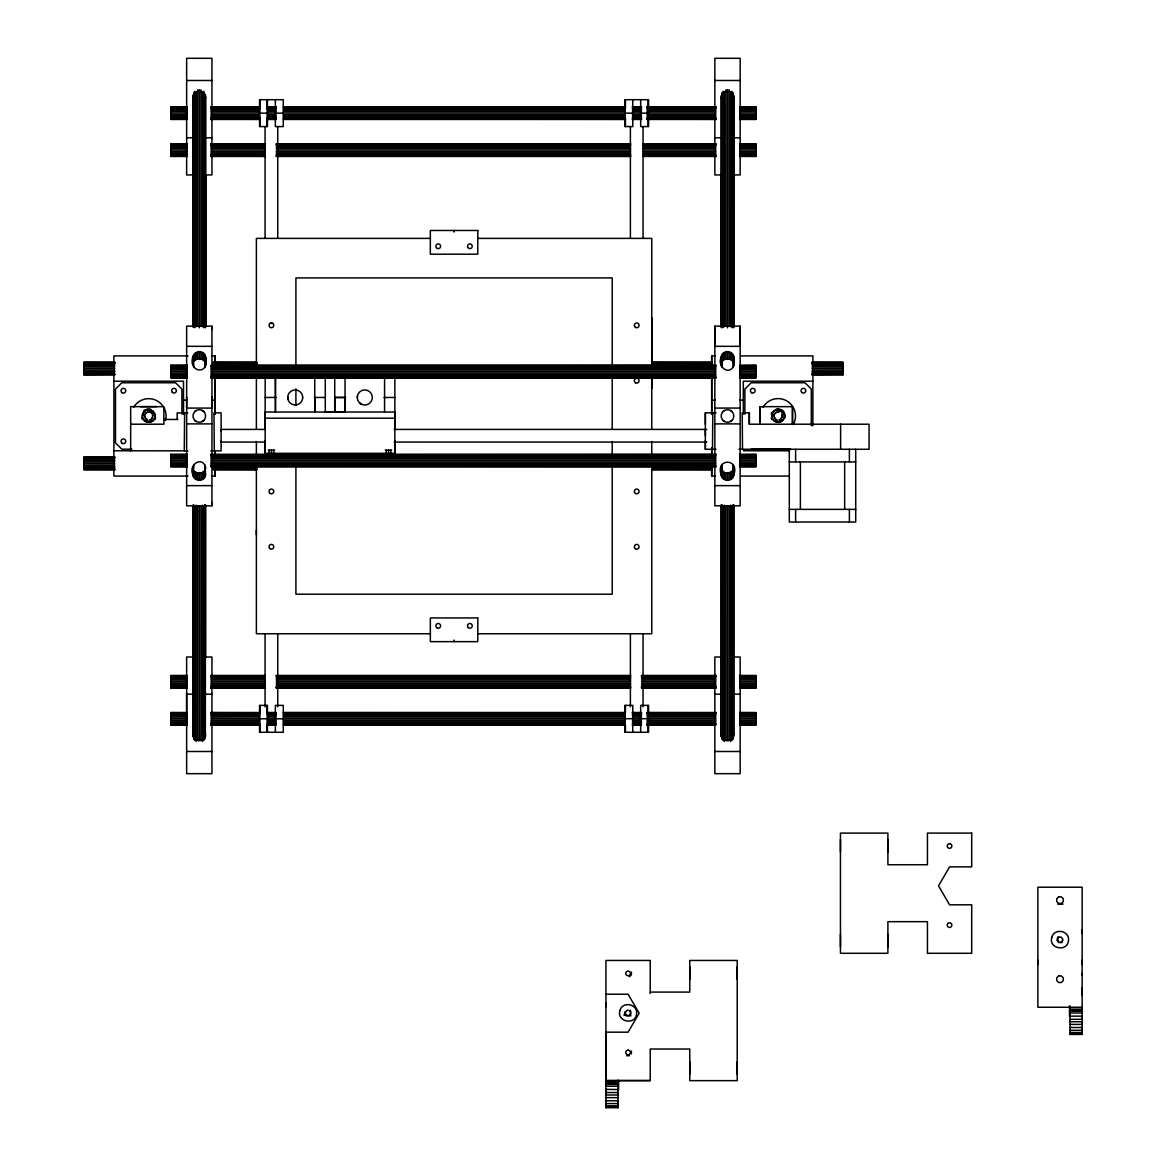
<?xml version="1.0" encoding="UTF-8"?>
<svg xmlns="http://www.w3.org/2000/svg" width="1166" height="1166" viewBox="0 0 1166 1166"><rect width="100%" height="100%" fill="white"/><g stroke="black" fill="none" stroke-linecap="round" stroke-linejoin="round"><path stroke-width="1.5" d="M130.665 450.848L130.665 406.642L163.867 406.657L163.867 424.205L130.665 424.205M177.145 419.469L177.159 412.866L187.843 412.866M184.272 450.848L184.607 412.866M186.647 724.305L186.647 717.192M186.647 713.111L186.647 657.012L193.877 657.012M186.647 466.75L186.647 465.904M186.647 460.424L186.647 454.099M186.647 687.94L186.647 687.313M186.647 675.726L186.647 680.186M192.9 736.504L192.929 505.665M192.929 474.766C187.872 464.636 202.636 455.323 205.58 467.493C205.551 474.941 192.958 474.941 192.929 467.493M193.119 736.169L192.973 505.024M193.148 476.253L193.148 468.98M192.973 326.946L192.973 174.302M193.76 739.375L193.775 504.893M193.775 477.623L193.775 470.364M193.775 468.266L193.775 464.622M194.766 740.556L194.78 506.088M194.78 478.818L194.78 471.545M196.063 741.474L196.092 505.17M196.092 479.722L196.092 472.463M197.593 740.221L197.622 505.752M197.622 480.305L197.622 473.032M199.24 740.425L199.255 505.942M199.255 480.494L199.255 473.221M200.873 740.221L200.887 505.752M200.887 480.305L200.887 473.032M202.388 741.474L202.418 505.17M202.418 479.722L202.418 472.463M203.7 740.556L203.729 506.088M203.729 478.818L203.729 471.545M204.706 739.375L204.735 504.616M204.735 477.623L204.735 464.622M204.779 326.946L204.779 174.302M205.347 736.169L205.405 505.024M205.362 476.238L205.362 466.006M205.405 326.946L205.405 174.302M205.624 657.668L205.624 505.024M205.624 326.946L205.624 174.302M211.95 329.555L211.95 326.145L186.647 326.145L186.647 408.085L211.95 408.085L211.95 326.145M211.95 118.611L211.95 119.457M211.95 466.75L211.95 465.904M211.95 457.334L211.95 454.317M214.311 450.863L213.99 412.866L221.117 412.866L221.103 450.863L210.769 450.863M211.483 476.078L215.098 476.078L215.098 468.79M215.098 454.23L215.098 450.586M215.098 414.163L215.098 377.74M215.098 363.165L215.098 355.892L211.483 355.892M256.374 534.903L256.374 530.166M265.076 706.829L265.076 634.115M265.076 237.835L265.076 126.963M394.851 440.646L394.851 453.312L265.178 453.312L265.178 440.646M265.178 429.03L265.178 412.021L394.851 412.021L394.851 453.312M269.2 453.312L269.2 450.149M271.503 453.312L271.503 450.149M273.791 453.312L273.791 450.149M277.727 706.829L277.727 634.115M277.727 237.835L277.741 126.963M314.762 397.446L314.762 412.006L314.762 377.653M386.223 453.312L386.223 450.149M388.526 453.312L388.526 450.149M390.829 453.312L390.829 450.149M394.851 429.03L394.851 377.682M605.956 1105.776L618.024 1105.776L618.024 1107.7L605.956 1107.7L605.956 1104.843M605.956 1092.046L605.956 1090.385M605.956 1081.538L605.956 1084.38L618.024 1084.38L618.024 1082.471M605.956 1006.768L605.956 1002.979M618.024 1103.983L618.024 1103.051M618.024 1093.839L618.024 1092.921M643.049 706.829L643.049 634.115M643.049 237.835L643.049 126.963M651.736 388.628L651.736 376.327M651.736 365.614L651.75 317.458M689.776 1074.323L689.776 1061.672M689.776 979.425L689.776 966.774M705.357 441.856L705.357 441.229M705.357 429.423L705.357 435.749M716.011 449.274L705.357 449.274L705.357 412.851L716.041 412.851M715.312 476.078L711.697 476.078L711.697 468.79M711.697 454.23L711.697 448.764M711.697 414.163L711.697 377.74M711.712 363.165L711.712 355.892L715.312 355.892M721.156 736.504L721.171 505.024M721.186 474.766C715.239 458.049 739.769 458.049 733.837 474.766M721.171 326.946L721.171 174.302M721.375 736.169L721.39 505.024M721.39 476.238L721.39 466.006M721.39 326.946L721.39 174.302M722.002 739.375L722.031 504.616M722.031 477.623L722.031 464.622M722.016 326.946L722.031 174.302M723.007 740.556L723.037 506.073M723.037 478.818L723.037 471.545L721.186 467.493M724.319 741.474L724.334 505.17M724.348 479.722L724.348 472.463L723.037 471.545M725.85 740.221L725.864 505.752M725.864 480.305L725.864 473.032L724.348 472.463M727.482 740.425L727.497 505.942M727.511 480.494L727.511 473.221L731.986 471.545L733.837 467.493M729.114 740.221L729.144 505.752M729.144 480.305L729.144 473.032M730.645 741.474L730.659 505.17M730.674 479.722L730.674 472.463M731.957 740.556L731.971 506.073M731.986 478.818L731.986 471.545M732.962 739.375L732.977 504.616M732.977 477.623L732.991 464.622M732.977 326.946L732.977 174.302M733.589 736.169L733.618 505.024M733.618 476.238L733.618 466.006M733.618 326.946L733.618 174.302M733.808 734.682L733.822 505.024M733.822 326.946L733.822 174.302M737.218 1074.323L737.218 1061.672M737.218 979.425L737.218 966.774M740.162 326.13L740.148 505.825L714.845 505.825L714.86 326.13L740.162 326.13L740.162 346.331L714.86 346.331L714.86 326.13M738.982 449.274L869.064 449.274L869.064 424.205L749.315 424.205L749.33 412.851L742.188 412.851L742.523 449.274M760.072 406.657L760.072 424.205L760.086 406.657L792.486 406.657L792.486 424.205L792.486 406.657M840.453 946.967L840.453 934.316M840.453 852.084L840.453 839.433M887.894 946.967L887.894 934.316M887.894 852.084L887.894 839.433M1037.871 964.676L1037.871 960.084M1057.445 940.7L1057.445 939.519M1062.561 940.7L1062.561 939.519M1069.499 1016.271L1069.499 1006.01M1082.15 1031.604L1082.15 1034.446L1070.097 1034.446L1070.097 1032.537L1082.15 1032.537M1070.097 1030.744L1070.097 1029.811M1070.097 1020.6L1070.097 1019.667M1070.097 1007.176L1070.097 1011.141L1082.15 1011.141L1082.15 1007.249L1037.871 1007.249L1037.871 887.209L1082.15 887.209L1082.15 1034.446M1082.15 1018.807L1082.15 1017.131M1082.15 995.487L1082.15 990.138M1082.15 989.584L1082.15 987.908M1082.15 975.111L1082.15 973.45M1082.15 964.676L1082.15 960.084M1082.15 933.514L1082.15 929.725M357.335 397.46L357.423 396.046A7.506 7.506 0 0 1 372.289 396.921L372.173 398.874A7.506 7.506 0 0 1 357.306 398.014L357.423 396.046M712.805 412.851L712.484 449.274M142.383 415.985C142.063 407.852 155.34 407.852 155.034 415.985C155.34 424.103 142.077 424.103 142.369 415.985M205.624 357.204C210.186 376.006 186.924 372.726 193.192 355.732M721.215 364.492C721.273 356.111 735.863 357.714 733.662 365.964C728.721 376.152 716.624 366.124 721.215 357.204M193.192 363.005C194.941 356.738 205.58 357.831 205.624 364.492M773.714 411.409C767.651 416.816 776.818 426.392 782.473 420.547C788.551 415.14 779.369 405.564 773.714 411.409L775.055 410.432A6.326 6.326 0 0 1 784.427 416.116A6.326 6.326 0 0 1 774.822 421.392L773.539 420.358M629.465 976.685L631.389 974.747L631.389 972.036M144.234 411.511L145.546 410.505A6.326 6.326 0 0 1 155.034 415.985A6.326 6.326 0 0 1 145.546 421.465A6.326 6.326 0 0 1 145.546 410.505M194.824 411.511L196.136 410.505A6.326 6.326 0 0 1 205.624 415.985A6.326 6.326 0 0 1 196.136 421.465L194.824 420.46M202.461 421.465L203.773 420.46M723.037 411.511L724.348 410.505A6.326 6.326 0 0 1 733.822 415.985A6.326 6.326 0 0 1 724.334 421.465L723.037 420.46M730.674 421.465L731.986 420.46M151.857 421.465L153.169 420.46M270.221 323.317A2.376 2.376 0 0 1 273.777 325.372A2.376 2.376 0 0 1 270.221 327.413A2.376 2.376 0 0 1 270.221 323.317L272.596 323.317M345.019 397.446L345.034 412.006L334.744 412.021L334.744 397.475L345.034 397.475M186.647 80.483L211.95 80.483M714.86 80.483L740.162 80.483M187.187 106.806L170.834 106.806L170.834 119.457L187.187 119.457M210.813 106.806L259.872 106.806M267.145 106.806L276.225 106.806M283.498 106.806L625.136 106.806M632.395 106.806L641.489 106.806M646.941 106.806L715.997 106.806M739.623 106.806L755.976 106.806L755.976 119.457L739.623 119.457M170.834 106.995L187.187 107.053M210.813 106.995L259.872 107.053M267.145 106.995L276.225 107.053M283.498 106.995L625.136 107.053M632.395 106.995L641.489 107.053M646.941 106.995L715.997 107.053M739.623 106.995L755.976 107.053M170.834 108.569L187.187 108.569M210.813 108.569L259.872 108.569M267.145 108.569L276.225 108.569M283.498 108.569L625.136 108.569M632.395 108.569L641.489 108.569M646.941 108.569L715.997 108.569M739.623 108.569L755.976 108.569M170.834 109.866L187.187 109.866M210.813 109.866L259.872 109.866M267.145 109.866L276.225 109.866M283.498 109.866L625.136 109.866M632.395 109.866L641.489 109.866M646.941 109.866L715.997 109.866M739.623 109.866L755.976 109.866M170.834 111.368L187.187 111.368M210.813 111.368L259.872 111.368M267.145 111.368L276.225 111.368M283.498 111.368L625.136 111.368M632.395 111.368L641.489 111.368M646.941 111.368L715.997 111.368M739.623 111.368L755.976 111.368M170.834 113L187.187 113M210.813 113L259.872 113M267.145 113L276.225 113M283.498 113L625.136 113M632.395 113L641.489 113M646.941 113L715.997 113M739.623 113L755.976 113M259.552 113.131L267.451 113.131M275.365 113.131L283.265 113.131M624.859 113.131L632.774 113.131M640.673 113.131L648.587 113.131M170.834 114.647L187.187 114.647M210.813 114.647L259.872 114.647M267.145 114.647L276.225 114.647M283.498 114.647L625.136 114.647M632.395 114.647L641.489 114.647M646.941 114.647L715.997 114.647M739.623 114.647L755.976 114.647M170.834 116.177L187.187 116.177M210.813 116.177L259.872 116.177M267.145 116.177L276.225 116.177M283.498 116.177L625.136 116.177M632.395 116.177L641.489 116.177M646.941 116.177L715.997 116.177M739.623 116.177L755.976 116.177M170.834 117.518L187.187 117.518M210.813 117.518L259.872 117.518M267.145 117.518L276.225 117.518M283.498 117.518L625.136 117.518M632.395 117.518L641.489 117.518M646.941 117.518L715.997 117.518M739.623 117.518L755.976 117.518M170.834 119.209L187.187 119.282M210.813 119.209L259.872 119.282M267.145 119.209L276.225 119.282M283.498 119.209L625.136 119.282M632.395 119.209L641.489 119.282M646.941 119.209L715.997 119.282M739.623 119.209L755.976 119.282M210.813 119.457L259.872 119.457M267.145 119.457L276.225 119.457M283.498 119.457L625.136 119.457M632.395 119.457L641.489 119.457M646.941 119.457L715.997 119.457M186.647 137.807L193.877 137.807M204.72 137.807L211.95 137.807M714.845 137.807L722.075 137.807M732.918 137.807L740.148 137.807M187.187 143.812L170.834 143.812L170.834 156.463L187.187 156.463M210.813 143.812L265.323 143.812M276.225 143.812L630.587 143.812M643.297 143.812L715.997 143.812M739.608 143.812L755.962 143.812L755.962 156.463L739.608 156.463M170.834 143.986L187.187 143.986M210.813 143.986L265.323 143.986M276.225 143.986L630.587 143.986M643.297 143.986L715.997 143.986M739.608 143.986L755.962 143.986M170.834 144.599L187.187 144.599M210.813 144.599L265.323 144.599M276.225 144.599L630.587 144.599M643.297 144.599L715.997 144.599M739.608 144.599L755.962 144.599M170.834 145.575L187.187 145.575M210.813 145.575L265.323 145.575M276.225 145.575L630.587 145.575M643.297 145.575L715.997 145.575M739.608 145.575L755.962 145.575M170.834 146.858L187.187 146.858M210.813 146.858L265.323 146.858M276.225 146.858L630.587 146.858M643.297 146.858L715.997 146.858M739.608 146.858L755.962 146.858M170.834 148.374L187.187 148.374M210.813 148.374L265.323 148.374M276.225 148.374L630.587 148.374M643.297 148.374L715.997 148.374M739.608 148.374L755.962 148.374M170.834 150.006L187.187 150.006M210.813 150.006L265.323 150.006M276.225 150.006L630.587 150.006M643.297 150.006L715.997 150.006M739.608 150.006L755.962 150.006M170.834 151.653L187.187 151.653M210.813 151.653L265.323 151.653M276.225 151.653L630.587 151.653M643.297 151.653L715.997 151.653M739.608 151.653L755.962 151.653M170.834 153.183L187.187 153.183M210.813 153.183L265.323 153.183M276.225 153.183L630.587 153.183M643.297 153.183L715.997 153.183M739.608 153.183L755.962 153.183M170.834 154.51L187.187 154.51M210.813 154.51L265.323 154.51M276.225 154.51L630.587 154.51M643.297 154.51L715.997 154.51M739.608 154.51L755.962 154.51M170.834 156.215L187.187 156.273M210.813 156.215L265.323 156.273M276.225 156.215L630.587 156.273M643.297 156.215L715.997 156.273M739.608 156.215L755.962 156.273M210.813 156.463L265.323 156.463M276.225 156.463L630.587 156.463M643.297 156.463L715.997 156.463M193.877 174.944L186.647 174.944L186.647 58.3L211.95 58.3L211.95 174.944L204.487 174.944M722.672 174.944L714.845 174.944L714.86 58.3L740.162 58.3L740.148 174.944L732.7 174.944M430.487 238.389L256.374 238.389L256.389 365.614M477.637 238.389L651.75 238.389L651.75 365.337M186.647 346.331L211.95 346.331M187.988 355.892L113.904 355.892L113.904 476.078L187.988 476.078M740.614 355.892L812.891 355.892L812.891 425.794M114.793 362.218L83.85 362.218L83.85 374.869L114.793 374.68M213.101 362.218L256.782 362.218M651.809 362.218L711.887 362.218M812.002 362.218L842.945 362.218L842.945 374.869M83.85 362.393L114.793 362.466M213.101 362.393L256.782 362.466M651.809 362.393L711.887 362.466M812.002 362.393L842.945 362.466M83.85 362.99L114.793 362.99M213.101 362.99L256.782 362.99M651.809 362.99L711.887 362.99M812.002 362.99L842.945 362.99M83.85 363.122L114.793 363.122M213.101 363.122L256.782 363.122M651.809 363.122L711.887 363.122M812.002 363.122L842.945 363.122M83.85 363.981L114.793 363.981M213.101 363.981L256.782 363.981M651.809 363.981L711.887 363.981M812.002 363.981L842.945 363.981M83.85 365.264L114.793 365.264M187.187 365.22L170.834 365.395L187.187 365.468M715.997 365.22L210.813 365.395L715.997 365.468M812.002 365.264L842.945 365.264M755.976 365.468L739.623 365.468L755.976 365.22L755.976 377.871L739.623 377.871M170.834 366.007L187.187 366.007M210.813 366.007L715.997 365.993M739.623 365.993L755.976 365.993M83.85 366.78L114.793 366.78M812.002 366.78L842.945 366.78M170.834 366.984L187.187 366.984M210.813 366.984L715.997 366.984M739.623 366.984L755.976 366.984M170.834 368.267L187.187 368.267M210.813 368.267L715.997 368.267M739.623 368.267L755.976 368.267M83.85 368.412L114.793 368.412M812.002 368.412L842.945 368.412M170.834 369.782L187.187 369.782M210.813 369.782L715.997 369.782M739.623 369.782L755.976 369.782M83.85 370.045L114.793 370.045M812.002 370.045L842.945 370.045M170.834 371.415L187.187 371.415M210.813 371.415L715.997 371.415M739.623 371.415L755.976 371.415M83.85 371.59L114.793 371.59M812.002 371.59L842.945 371.59M83.85 372.916L114.793 372.916M812.002 372.916L842.945 372.916M170.834 373.062L187.187 373.062M210.813 373.047L715.997 373.047M739.623 373.047L755.976 373.047M83.85 373.951L114.793 374.082M812.002 373.951L842.945 374.082M83.85 374.621L114.793 374.621M170.834 374.592L187.187 374.592M210.813 374.592L715.997 374.592M739.623 374.592L755.976 374.592M812.002 374.621L842.945 374.621M812.002 374.869L842.945 374.68M170.834 375.918L187.187 375.918M210.813 375.918L715.997 375.918M739.623 375.918L755.976 375.918M170.834 376.953L187.187 376.953M210.813 376.953L715.997 376.953M739.623 376.953L755.976 376.953M170.834 377.624L187.187 377.682M210.813 377.624L715.997 377.682M739.623 377.624L755.976 377.682M187.187 377.871L170.834 377.871L170.834 365.22M210.813 377.871L715.997 377.871M113.904 381.195L183.499 381.195L183.499 414.221M812.891 381.195L743.31 381.195L743.31 414.221M265.178 453.312L265.163 397.46L276.05 397.46M314.397 397.46L325.285 397.46L325.285 377.653M334.729 377.682L334.729 397.475L345.632 397.475M383.964 397.489L394.851 397.46M183.499 400.171L187.012 400.171M211.585 400.171L215.098 400.171M711.697 400.171L715.21 400.171M739.798 400.171L743.31 400.171M140.488 406.657L156.929 406.657M714.86 408.071L740.162 408.071M265.178 418.186L394.851 418.186M163.867 419.454L177.946 419.469M186.647 423.899L211.95 423.899M714.86 423.885L740.162 423.899M221.467 429.423L265.105 429.423M394.166 429.423L706.829 429.423M221.467 442.074L265.105 442.074M394.166 442.074L706.829 442.074M131.875 449.187L121.818 449.187L115.492 442.861L115.492 389.094L121.818 382.769L175.585 382.769L181.911 389.094L181.911 414.192M751.21 449.187L790.635 449.187M268.297 450.149L274.695 450.149M385.334 450.149L391.718 450.149M113.904 450.776L187.799 450.848M743.31 450.776L789.688 450.776M170.834 454.288L187.187 454.113M210.813 454.288L715.997 454.113M739.623 454.288L755.976 454.113L755.976 466.75L739.623 466.75M170.834 454.886L187.187 454.886M210.813 454.886L715.997 454.886M739.623 454.886L755.976 454.886M170.834 455.862L187.187 455.862M210.813 455.862L715.997 455.862M739.623 455.862L755.976 455.862M114.793 457.101L83.85 457.101L83.85 469.752L114.793 469.752M170.834 457.159L187.187 457.159M210.813 457.159L715.997 457.159M739.623 457.159L755.976 457.159M83.85 457.291L114.793 457.349M83.85 457.888L114.793 457.888M170.834 458.675L187.187 458.675M210.813 458.675L715.997 458.675M739.623 458.675L755.976 458.675M83.85 458.865L114.793 458.865M83.85 460.147L114.793 460.147M170.834 460.308L187.187 460.308M210.813 460.308L715.997 460.308M739.623 460.308L755.976 460.308M83.85 461.663L114.793 461.663M170.834 461.94L187.187 461.94M210.813 461.94L715.997 461.94M739.623 461.94L755.976 461.94M789.295 461.925L855.713 461.925M83.85 463.296L114.793 463.296M170.834 463.485L187.187 463.485M210.813 463.485L715.997 463.485M739.623 463.485L755.976 463.485M83.85 464.942L114.793 464.942M170.834 464.811L187.187 464.811M210.813 464.811L715.997 464.811M739.623 464.811L755.976 464.811M170.834 465.846L187.187 465.977M210.813 465.846L715.997 465.977M739.623 465.846L755.976 465.977M83.85 466.473L114.793 466.473M213.101 466.473L256.782 466.473M651.809 466.473L711.887 466.473M170.834 466.502L187.187 466.575M210.813 466.502L715.997 466.575M739.623 466.502L755.976 466.575M187.187 466.75L170.834 466.75L170.834 454.113M210.813 466.75L715.997 466.75M83.85 467.814L114.793 467.814M213.101 467.814L256.782 467.814M651.809 467.814L711.887 467.814M83.85 468.834L114.793 468.834M213.101 468.834L256.782 468.834M651.809 468.834L711.887 468.834M83.85 469.504L114.793 469.563M213.101 469.504L256.782 469.563M651.809 469.504L711.887 469.563M213.101 469.752L256.782 469.752M651.809 469.752L711.887 469.752M740.614 476.078L789.397 476.078M186.647 485.639L211.95 485.639M714.845 485.639L740.148 485.639M211.95 396.746L211.95 505.84L186.647 505.84L186.647 396.746M789.295 509.367L855.713 509.367M430.487 633.75L256.374 633.75L256.374 465.088M477.637 633.75L651.75 633.75L651.75 465.088M204.487 657.012L211.95 657.012L211.95 773.67L186.647 773.67L186.647 694.149L193.877 694.149M720.282 657.012L714.845 657.012L714.845 773.67L740.148 773.67L740.162 657.012L732.7 657.012M187.187 675.508L170.834 675.508L170.834 688.159L187.187 688.159M210.813 675.508L265.323 675.508M276.225 675.508L630.587 675.508M641.489 675.508L715.997 675.508M739.608 675.508L755.976 675.508L755.976 688.159L739.608 688.159M170.834 675.682L187.187 675.682M210.813 675.682L265.323 675.682M276.225 675.682L630.587 675.682M641.489 675.682L715.997 675.682M739.608 675.682L755.976 675.682M170.834 676.295L187.187 676.295M210.813 676.295L265.323 676.295M276.225 676.295L630.587 676.295M641.489 676.295L715.997 676.295M739.608 676.295L755.976 676.295M170.834 677.271L187.187 677.271M210.813 677.271L265.323 677.271M276.225 677.271L630.587 677.271M641.489 677.271L715.997 677.271M739.608 677.271L755.976 677.271M170.834 678.554L187.187 678.554M210.813 678.554L265.323 678.554M276.225 678.554L630.587 678.554M641.489 678.554L715.997 678.554M739.608 678.554L755.976 678.554M170.834 680.07L187.187 680.07M210.813 680.07L265.323 680.07M276.225 680.07L630.587 680.07M641.489 680.07L715.997 680.07M739.608 680.07L755.976 680.07M170.834 681.702L187.187 681.702M210.813 681.702L265.323 681.702M276.225 681.702L630.587 681.702M641.489 681.702L715.997 681.702M739.608 681.702L755.976 681.702M170.834 683.349L187.187 683.349M210.813 683.349L265.323 683.349M276.225 683.349L630.587 683.349M641.489 683.349L715.997 683.349M739.608 683.349L755.976 683.349M170.834 684.879L187.187 684.879M210.813 684.879L265.323 684.879M276.225 684.879L630.587 684.879M641.489 684.879L715.997 684.879M739.608 684.879L755.976 684.879M170.834 686.206L187.187 686.206M210.813 686.206L265.323 686.206M276.225 686.206L630.587 686.206M641.489 686.206L715.997 686.206M739.608 686.206L755.976 686.206M170.834 687.24L187.187 687.24M210.813 687.24L265.323 687.24M276.225 687.24L630.587 687.24M641.489 687.24L715.997 687.24M739.608 687.24L755.976 687.24M170.834 687.372L187.187 687.372M210.813 687.372L265.323 687.372M276.225 687.372L630.587 687.372M641.489 687.372L715.997 687.372M739.608 687.372L755.976 687.372M170.834 687.911L187.187 687.969M210.813 687.911L265.323 687.969M276.225 687.911L630.587 687.969M641.489 687.911L715.997 687.969M739.608 687.911L755.976 687.969M210.813 688.159L265.323 688.159M276.225 688.159L630.587 688.159M641.489 688.159L715.997 688.159M204.72 694.149L211.95 694.149M714.845 694.149L720.267 694.149M732.918 694.149L740.148 694.149M187.187 712.513L170.834 712.513L170.834 725.15L187.187 724.975L170.834 724.902M210.813 712.513L259.872 712.513M267.145 712.513L276.225 712.513M283.498 712.513L625.122 712.513M632.395 712.513L641.489 712.513M646.941 712.513L715.982 712.513M739.608 712.513L755.962 712.513L755.962 725.15M170.834 712.688L187.187 712.761M210.813 712.688L259.872 712.761M267.145 712.688L276.225 712.761M283.498 712.688L625.122 712.761M632.395 712.688L641.489 712.761M646.941 712.688L715.982 712.761M739.608 712.688L755.962 712.761M170.834 713.286L187.187 713.286M210.813 713.286L259.872 713.286M267.145 713.286L276.225 713.286M283.498 713.286L625.122 713.286M632.395 713.286L641.489 713.286M646.941 713.286L715.982 713.286M739.608 713.286L755.962 713.286M170.834 714.262L187.187 714.262M210.813 714.262L259.872 714.262M267.145 714.262L276.225 714.262M283.498 714.262L625.122 714.262M632.395 714.262L641.489 714.262M646.941 714.262L715.982 714.262M739.608 714.262L755.962 714.262M170.834 715.56L187.187 715.56M210.813 715.56L259.872 715.56M267.145 715.56L276.225 715.56M283.498 715.56L625.122 715.56M632.395 715.56L641.489 715.56M646.941 715.56L715.982 715.56M739.608 715.56L755.962 715.56M170.834 717.075L187.187 717.075M210.813 717.075L259.872 717.075M267.145 717.075L276.225 717.075M283.498 717.075L625.122 717.075M632.395 717.075L641.489 717.075M646.941 717.075L715.982 717.075M739.608 717.075L755.962 717.075M170.834 718.708L187.187 718.708M210.813 718.708L283.265 718.824M283.498 718.708L715.982 718.708M739.608 718.708L755.962 718.708M170.834 720.34L187.187 720.34M210.813 720.34L259.872 720.34M267.145 720.34L276.225 720.34M283.498 720.34L625.122 720.34M632.395 720.34L641.489 720.34M646.941 720.34L715.982 720.34M739.608 720.34L755.962 720.34M170.834 721.885L187.187 721.885M210.813 721.885L259.872 721.885M267.145 721.885L276.225 721.885M283.498 721.885L625.122 721.885M632.395 721.885L641.489 721.885M646.941 721.885L715.982 721.885M739.608 721.885L755.962 721.885M170.834 723.212L187.187 723.212M210.813 723.212L259.872 723.212M267.145 723.212L276.225 723.212M283.498 723.212L625.122 723.212M632.395 723.212L641.489 723.212M646.941 723.212L715.982 723.212M739.608 723.212L755.962 723.212M170.834 724.246L187.187 724.246M210.813 724.246L259.872 724.246M267.145 724.246L276.225 724.246M283.498 724.246L625.122 724.246M632.395 724.246L641.489 724.246M646.941 724.246L715.982 724.246M739.608 724.246L755.962 724.246M210.813 724.902L259.872 724.902L210.813 725.15M267.145 724.902L276.225 724.902L267.145 725.15M283.498 724.902L625.122 724.902L283.498 725.15M632.395 724.902L641.489 724.902L632.395 725.15M646.941 724.902L715.982 724.902L646.941 725.15M739.608 724.902L755.962 724.902L739.608 725.15M186.647 751.487L211.95 751.487M714.845 751.487L740.148 751.487M1057.722 904.102L1063.086 904.102M1058.83 942.565L1062.139 942.565M650.234 992.091L689.776 992.091L689.776 960.449L737.218 960.449L737.218 1080.649L689.776 1080.649L689.776 1049.021L650.234 1049.021L650.234 1080.649L605.956 1080.649L605.956 1032.172L628.095 1032.172L639.172 1013.196L628.095 994.219L605.956 994.219M1070.097 1009.144L1082.15 1009.144M1070.097 1010.645L1082.15 1010.645M1070.097 1013.006L1082.15 1013.006M623.752 1014.959L626.521 1014.959M625.967 1015.805L630.952 1015.805M1070.097 1016.14L1082.15 1016.14M1070.097 1019.303L1082.15 1019.303M1070.097 1021.751L1082.15 1021.751M1070.097 1024.404L1082.15 1024.404M1070.097 1027.508L1082.15 1027.508M1070.097 1030.307L1082.15 1030.307M1070.097 1033.965L1082.15 1033.965M626.74 1055.755L629.465 1055.755M605.956 1080.503L650.234 1080.503M605.956 1082.383L618.024 1082.383M605.956 1083.899L618.024 1083.899M605.956 1086.246L618.024 1086.246M605.956 1089.394L618.607 1089.525L618.607 1080.853M605.956 1092.542L618.024 1092.542M605.956 1094.991L618.024 1094.991M605.956 1097.658L618.024 1097.658M605.956 1100.762L618.024 1100.762M605.956 1103.561L618.024 1103.561M605.956 1107.204L618.024 1107.204M725.864 473.032L727.511 473.221M150.341 409.878L153.169 411.511M359.886 403.145L361.533 404.223M730.674 410.505L731.986 411.511M202.461 410.505L203.773 411.511M781.366 410.578L782.663 411.598M287.725 396.906L287.842 398.859M334.729 397.46L334.744 412.021L325.285 412.006L325.285 397.446M221.117 429.438L221.117 431.289M221.103 442.089L221.117 441.229M211.95 374.636L211.95 377.653M211.95 502.415L211.95 505.84M1070.097 1006.01L1070.097 1034.446M1057.635 936.998L1057.635 941.734M855.713 449.274L855.713 522.018L789.295 522.018L789.295 449.274M849.387 449.274L849.387 461.925M849.387 509.367L849.387 522.018M844.65 461.925L844.65 509.367M840.613 424.205L840.613 449.274M811.303 425.721L811.303 389.094L804.977 382.769L751.21 382.769L744.885 389.094L744.885 414.192M800.372 461.925L800.372 509.367M795.62 449.274L795.62 461.925M795.62 509.367L795.62 522.018M749.315 412.851L749.315 424.205M740.162 106.806L740.162 114.764M740.148 143.812L740.148 148.49M740.148 155.617L740.148 156.463M740.148 675.508L740.148 680.186M740.148 687.313L740.148 688.159M740.148 712.499L740.148 720.471M733.866 97.186L733.866 326.305M733.866 357.204L733.866 364.492M733.647 95.699L733.647 327.777M733.662 355.732L733.662 365.964M733.02 92.493L733.02 327.34M733.02 354.347L733.02 367.348M732.015 91.312L732.015 327.704M732.015 353.152L732.015 360.425M730.703 92.216L730.703 326.786M730.703 352.249L730.703 359.522M729.173 89.826L729.187 326.218M729.187 351.68L729.187 358.953M727.54 89.622L727.54 327.835M727.54 351.476L727.54 358.749M725.908 89.826L725.908 326.218M725.908 351.68L725.908 358.953M724.378 92.216L724.378 326.786M724.378 352.249L724.378 359.522M723.066 91.312L723.066 327.704M723.066 353.152L723.066 360.425M722.06 92.493L722.06 327.34M722.06 354.347L722.06 367.348M721.433 95.699L721.433 327.777M721.433 355.732L721.433 365.964M721.215 97.186L721.215 326.305M714.86 106.806L714.86 114.764M714.86 118.611L714.86 119.457M714.845 143.812L714.845 148.49M714.845 155.617L714.845 156.463M714.845 675.508L714.845 680.186M714.845 687.313L714.845 688.159M714.845 712.499L714.845 716.172M714.845 717.192L714.845 720.471M711.697 355.892L711.712 366.197M711.697 377.143L711.697 414.221M711.697 447.744L711.697 454.827M711.697 465.059L711.697 476.078M705.357 412.851L705.357 424.205M705.357 440.806L705.357 449.274M651.75 378.032L651.75 428.811M651.75 441.506L651.75 454.201M650.234 993.49L650.234 960.449L605.956 960.449L605.956 1107.7M648.005 99.693L648.005 108.657M648.005 117.62L648.005 126.569M648.005 705.386L648.005 712.557M648.005 725.106L648.005 732.277M640.673 99.693L640.673 126.569L648.587 126.569L648.587 99.693L624.859 99.693L624.859 126.569L632.774 126.569L632.774 99.693M640.673 732.277L640.673 705.386L648.587 705.386L648.587 732.277L624.859 732.277L624.859 705.386L632.774 705.386L632.774 732.277M631.389 1051.105L631.389 1053.831M630.398 126.963L630.398 237.835M630.398 634.115L630.398 706.829M630.471 1010.237L630.471 1014.988M625.442 99.693L625.442 108.657M625.442 117.62L625.442 126.569M625.442 705.386L625.442 712.557M625.442 725.106L625.442 732.277M624.932 1011.826L624.932 1014.988M618.024 1080.11L618.024 1107.7M612.208 365.177L612.208 277.916L295.916 277.916L295.916 365.177M612.208 377.901L612.208 428.796M612.208 441.52L612.208 454.244M612.208 465.147L612.208 594.208L295.916 594.208L295.916 465.147M454.07 230.474L454.07 232.063M454.07 640.076L454.07 641.65M384.576 377.653L384.576 412.021M345.034 377.653L345.034 412.035M295.916 388.803L295.916 405.17M275.365 99.693L275.365 126.569L283.265 126.569L283.265 99.693L259.552 99.693L259.552 126.569L267.451 126.569L267.451 99.693M275.365 732.277L275.365 705.386L283.265 705.386L283.265 732.277L259.552 732.277L259.552 705.386L267.451 705.386L267.451 732.277M266.941 99.693L266.941 108.657M266.941 117.62L266.941 126.569M266.941 705.386L266.941 712.557M266.941 725.106L266.941 732.277M265.163 377.653L265.163 397.46M260.135 99.693L260.135 108.657M260.135 117.62L260.135 126.569M260.135 705.386L260.135 712.557M260.135 725.106L260.135 732.277M256.389 376.327L256.374 428.811M256.374 441.506L256.374 454.201M215.098 355.892L215.098 365.381M215.098 377.143L215.098 414.221M215.098 451.286L215.098 454.827M215.098 465.453L215.098 476.078M211.95 106.806L211.95 114.764M211.95 143.812L211.95 148.49M211.95 155.617L211.95 156.463M211.95 675.508L211.95 680.186M211.95 687.313L211.95 688.159M211.95 712.499L211.95 720.471M205.624 97.186L205.624 326.305M205.405 95.699L205.405 327.777M205.405 355.732L205.405 365.964M204.764 94.315L204.779 327.34M204.779 354.347L204.779 367.348M203.759 91.312L203.773 327.704M203.773 353.152L203.773 360.425M202.461 92.216L202.461 326.786M202.461 352.249L202.461 359.522M200.931 89.826L200.931 326.218M200.931 351.68L200.931 358.953M199.299 89.622L199.299 327.835M199.299 351.476L199.299 358.749M197.652 89.826L197.652 326.218M197.652 351.68L197.652 358.953M196.136 92.216L196.136 326.786M196.136 352.249L196.136 359.522M194.824 91.312L194.824 327.704M194.824 353.152L194.824 360.425M193.818 92.493L193.818 327.063M193.818 354.347L193.818 361.62M193.818 363.719L193.818 367.348M193.177 95.699L193.192 326.64M192.973 95.364L192.973 326.305M192.973 357.219L192.973 364.492M186.647 106.806L186.647 114.764M186.647 118.611L186.647 119.457M186.647 143.812L186.647 148.49M186.647 155.617L186.647 156.463M186.647 371.546L186.647 377.871M186.647 712.499L186.647 716.172M722.06 99.81A6.326 5.728 0 0 1 727.54 91.21A6.326 5.728 0 0 1 733.02 99.81M196.136 421.465A6.326 6.326 0 0 1 196.136 410.505M204.779 471.312A6.326 5.728 0 0 1 200.931 479.707A6.326 5.728 0 0 1 192.973 474.168M193.06 358.764A6.326 5.728 0 0 1 200.698 352.205A6.326 5.728 0 0 1 204.458 361.11M152.527 417.005A3.95 3.95 0 0 1 152.134 417.953M150.676 419.41A3.95 3.95 0 0 1 149.729 419.804M147.674 419.804A3.95 3.95 0 0 1 145.284 414.003M145.91 413.187A3.95 3.95 0 0 1 146.727 412.56M147.674 412.166A3.95 3.95 0 0 1 149.729 412.166M150.676 412.56A3.95 3.95 0 0 1 151.493 413.187M152.134 414.003A3.95 3.95 0 0 1 152.659 415.985M133.638 407.284A17.403 17.403 0 0 1 165.499 420.489M155.574 417.822A7.113 7.113 0 0 1 154.859 419.541M142.543 419.541A7.113 7.113 0 0 1 141.829 417.822M143.666 410.957A7.113 7.113 0 0 1 145.138 409.82M146.858 409.106A7.113 7.113 0 0 1 150.545 409.106M774.822 421.392A6.326 6.326 0 0 1 775.055 410.432M724.334 421.465A6.326 6.326 0 0 1 724.334 410.505M722.031 360.673A6.326 5.728 0 0 1 727.511 352.074A6.326 5.728 0 0 1 732.991 360.673M733.254 471.778A6.326 5.728 0 0 1 726.914 479.882A6.326 5.728 0 0 1 722.352 470.86M193.017 96.938A6.326 5.728 0 0 1 200.975 91.414A6.326 5.728 0 0 1 204.808 99.81M732.948 732.146A6.326 5.728 0 0 1 728.284 740.702A6.326 5.728 0 0 1 721.36 733.531M204.735 732.146A6.326 5.728 0 0 1 200.902 740.556A6.326 5.728 0 0 1 192.929 735.017M781.526 417.953A3.95 3.95 0 0 1 780.899 418.783M780.069 419.41A3.95 3.95 0 0 1 779.121 419.804M777.066 419.804A3.95 3.95 0 0 1 776.119 419.41M774.676 417.953A3.95 3.95 0 0 1 774.282 417.005M774.282 414.965A3.95 3.95 0 0 1 774.676 414.003M775.303 413.187A3.95 3.95 0 0 1 776.119 412.56M777.066 412.166A3.95 3.95 0 0 1 779.121 412.166M781.92 414.965A3.95 3.95 0 0 1 781.92 417.005M763.03 407.284A17.403 17.403 0 0 1 786.788 400.915A17.403 17.403 0 0 1 793.157 424.686M784.966 414.134A7.113 7.113 0 0 1 784.966 417.822M771.936 419.541A7.113 7.113 0 0 1 771.222 417.822M771.222 414.134A7.113 7.113 0 0 1 771.936 412.429M776.25 409.106A7.113 7.113 0 0 1 779.937 409.106M781.657 409.82A7.113 7.113 0 0 1 784.266 412.429M275.438 377.653L275.453 412.021L275.438 377.653M971.715 833.107L971.715 866.863L949.576 866.863L938.513 885.839L949.576 904.816L971.715 904.816L971.715 953.292L927.436 953.292L927.436 921.665L887.894 921.665L887.894 953.292L840.453 953.292L840.453 833.107L887.894 833.107L887.894 864.735L927.436 864.735L927.436 833.107L971.715 833.107M619.889 1010.587C616.391 1022.028 635.732 1025.643 636.607 1013.72C637.846 1003.824 622.309 1000.924 619.889 1010.587M1051.79 937.347C1048.307 948.789 1067.633 952.403 1068.508 940.466C1069.747 930.585 1054.21 927.684 1051.79 937.347M144.103 414.848C150.953 435.326 159.713 399.923 144.103 414.848M773.51 414.761C779.981 435.37 789.411 400.142 773.51 414.761M948.075 923.283L947.652 923.734A2.376 2.376 0 0 0 949.343 927.48L949.955 927.451A2.376 2.376 0 0 0 949.809 922.758L948.075 923.283M627.046 1010.368L625.544 1011.869L625.544 1013.983L627.046 1015.484L629.159 1015.484L630.66 1013.983L630.66 1011.869L629.159 1010.368L627.046 1010.368M1058.641 896.858L1056.717 898.782L1056.717 901.507L1058.641 903.431L1061.366 903.431L1063.29 901.507L1063.29 898.782L1061.366 896.858L1058.641 896.858M1058.947 937.129L1057.445 938.63L1057.445 940.743L1058.947 942.245L1061.075 942.245L1062.561 940.743L1062.561 938.63L1061.075 937.129L1058.947 937.129M1058.641 975.927L1056.717 977.851L1056.717 980.577L1058.641 982.501L1061.366 982.501L1063.29 980.577L1063.29 977.851L1061.366 975.927L1058.641 975.927M628.97 975.592L627.76 975.738A2.376 2.376 0 0 1 627.833 971.03L628.445 971.045A2.376 2.376 0 0 1 628.97 975.592M949.853 843.688L949.226 843.688A2.376 2.376 0 0 0 948.701 848.25L949.926 848.382A2.376 2.376 0 0 0 949.853 843.688M187.187 107.593L170.834 107.593L187.187 107.724M259.872 107.593L210.813 107.593L259.872 107.724M276.225 107.593L267.145 107.593L276.225 107.724M625.136 107.593L283.498 107.593L625.136 107.724M641.489 107.593L632.395 107.593L641.489 107.724M715.997 107.593L646.941 107.593L715.997 107.724M755.976 107.593L739.623 107.593L755.976 107.724M187.187 118.553L170.834 118.553L187.187 118.67M259.872 118.553L210.813 118.553L259.872 118.67M276.225 118.553L267.145 118.553L276.225 118.67M625.136 118.553L283.498 118.553L625.136 118.67M641.489 118.553L632.395 118.553L641.489 118.67M715.997 118.553L646.941 118.553L715.997 118.67M755.976 118.553L739.623 118.553L755.976 118.67M187.187 155.544L170.834 155.544L187.187 155.676M265.323 155.544L210.813 155.544L265.323 155.676M630.587 155.544L276.225 155.544L630.587 155.676M715.997 155.544L643.297 155.544L715.997 155.676M755.962 155.544L739.608 155.544L755.962 155.676M477.783 230.474L430.341 230.474L430.341 254.203L477.783 254.203L477.783 230.474M477.783 617.936L430.341 617.936L430.341 641.65L477.783 641.65L477.783 617.936M628.489 1050.129L627.862 1050.1A2.376 2.376 0 0 0 627.716 1054.807L628.328 1054.822A2.376 2.376 0 0 0 630.019 1051.076L628.489 1050.129M302.708 397.985L302.592 396.032A7.506 7.506 0 0 0 290.815 391.353A7.506 7.506 0 0 0 291.558 404.004A7.506 7.506 0 0 0 302.708 397.985M437.061 627.891A2.376 2.376 0 0 0 440.617 625.836A2.376 2.376 0 0 0 437.061 623.781A2.376 2.376 0 0 0 437.061 627.891M468.236 627.556A2.376 2.376 0 0 0 472.186 626.404A2.376 2.376 0 0 0 469.213 623.562A2.376 2.376 0 0 0 468.236 627.556M468.688 248.343A2.376 2.376 0 0 0 472.245 246.288A2.376 2.376 0 0 0 468.688 244.233A2.376 2.376 0 0 0 468.688 248.343M436.609 248.008A2.376 2.376 0 0 0 440.559 246.857A2.376 2.376 0 0 0 437.585 244.015A2.376 2.376 0 0 0 436.609 248.008M172.364 392.388A2.376 2.376 0 0 0 176.314 391.251A2.376 2.376 0 0 0 173.355 388.395A2.376 2.376 0 0 0 172.364 392.388M122.211 392.738A2.376 2.376 0 0 0 125.768 390.683A2.376 2.376 0 0 0 122.211 388.628A2.376 2.376 0 0 0 122.211 392.738M122.211 443.342A2.376 2.376 0 0 0 125.768 441.287A2.376 2.376 0 0 0 122.211 439.232A2.376 2.376 0 0 0 122.211 443.342M269.812 548.53A2.376 2.376 0 0 0 273.719 547.262A2.376 2.376 0 0 0 270.672 544.507A2.376 2.376 0 0 0 269.812 548.53M270.221 493.466A2.376 2.376 0 0 0 273.777 491.425A2.376 2.376 0 0 0 270.221 489.37A2.376 2.376 0 0 0 270.221 493.466M635.426 548.749A2.376 2.376 0 0 0 639.085 546.898A2.376 2.376 0 0 0 635.645 544.653A2.376 2.376 0 0 0 635.426 548.749M635.528 493.48A2.376 2.376 0 0 0 639.085 491.425A2.376 2.376 0 0 0 635.528 489.37A2.376 2.376 0 0 0 635.528 493.48M635.528 382.769A2.376 2.376 0 0 0 639.085 380.714A2.376 2.376 0 0 0 635.528 378.659A2.376 2.376 0 0 0 635.528 382.769M635.528 327.413A2.376 2.376 0 0 0 639.099 325.372A2.376 2.376 0 0 0 635.528 323.317A2.376 2.376 0 0 0 635.528 327.413M751.604 392.738A2.376 2.376 0 0 0 755.16 390.683A2.376 2.376 0 0 0 751.604 388.628A2.376 2.376 0 0 0 751.604 392.738M801.727 392.359A2.376 2.376 0 0 0 805.691 391.295A2.376 2.376 0 0 0 802.791 388.395A2.376 2.376 0 0 0 801.727 392.359"/></g></svg>
